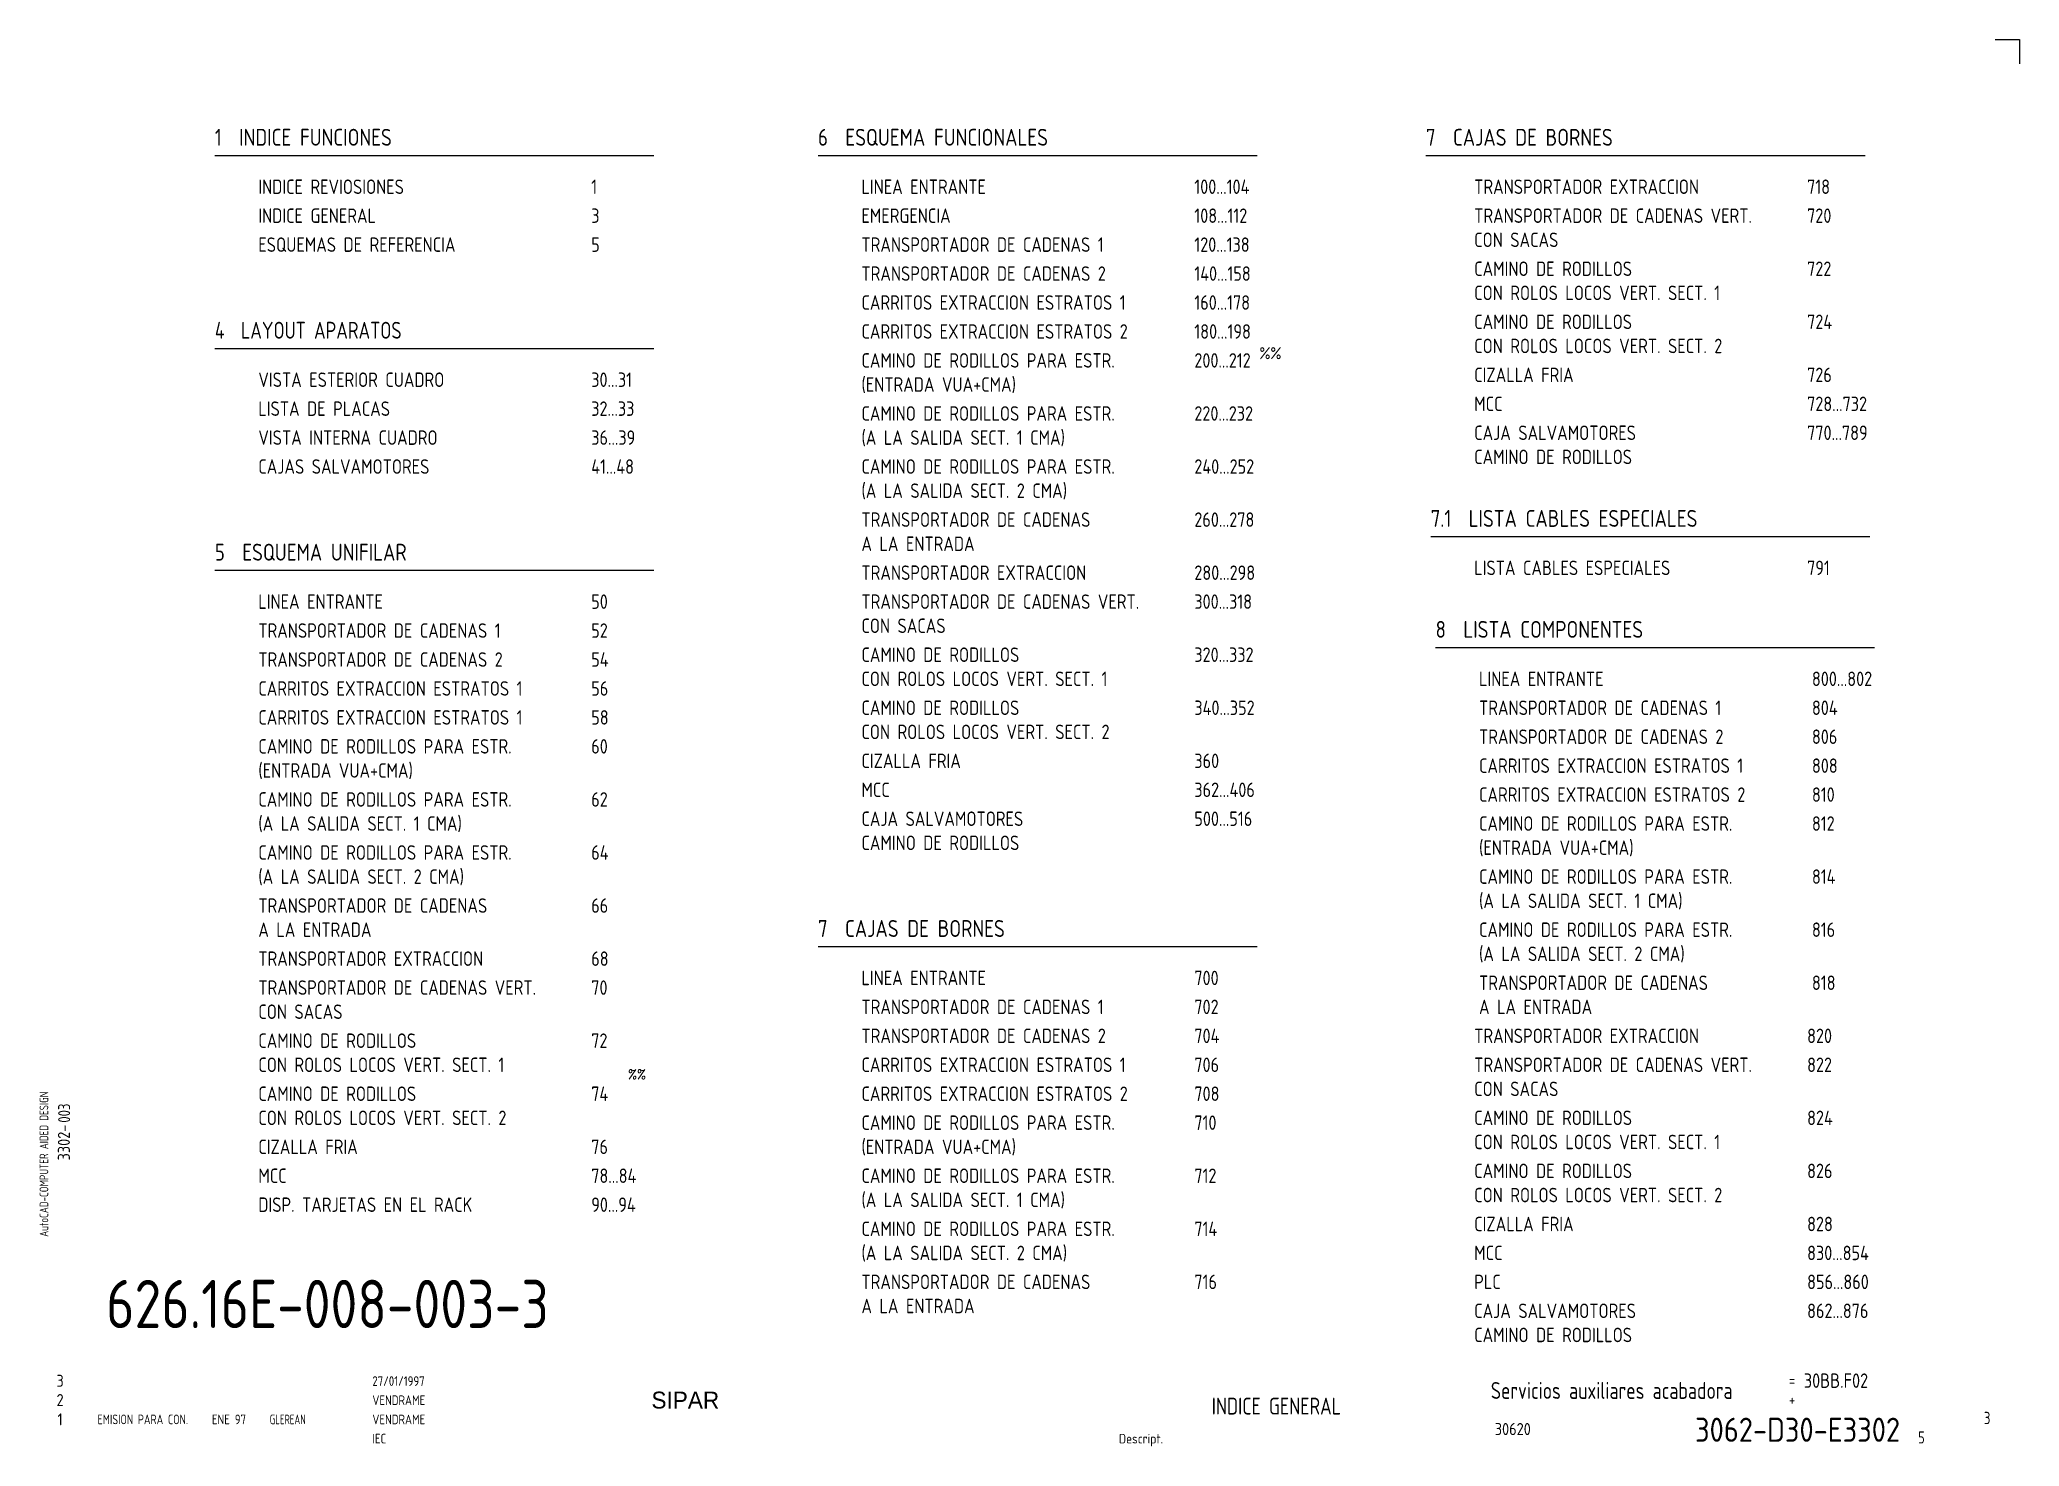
# Model space of a CAD drawing. Extents: x 10 to 420, y 5 to 297.
import ezdxf
from ezdxf.enums import TextEntityAlignment as Align

# ---------------------------------------------------------------- set-up
doc = ezdxf.new("R2010")
doc.units = 0
doc.header["$LTSCALE"] = 8
doc.header["$MEASUREMENT"] = 0
doc.layers.get('0').update_dxf_attribs({"linetype": 'CONTINUOUS'})
doc.layers.add('CART', color=7, linetype='CONTINUOUS')
doc.styles.add('DIN', font='DIN', dxfattribs={"width": 0.85})
doc.styles.add('ROMANS', font='ISO', dxfattribs={"width": 0.85})
doc.styles.add('SIMPLEX', font='SIMPLEX', dxfattribs={"width": 0.9})
doc.styles.add('UNIV', font='UNIV')

# ---------------------------------------------------------------- blocks, each defined once
blk = doc.blocks.new('WB-FG100')
at = {"layer": 'CART', "color": 1}
for p, q in [((415, 297), (420, 297)), ((420, 297), (420, 292))]:
    blk.add_line(p, q, dxfattribs=at)
at = {"layer": 'CART', "color": 1, "style": 'DIN', "width": 0.8}
blk.add_text('AutoCAD-COMPUTER AIDED DESIGN', height=1.8, rotation=90, dxfattribs=at).set_placement((11.47, 48.84))
at = {"layer": 'CART', "color": 3, "style": 'DIN', "width": 0.8}
for s, p in [('=', (372.24, 17.91)), ('+', (372.24, 13.87))]:
    blk.add_text(s, height=2.5, dxfattribs=at).set_placement(p)
at = {"layer": 'CART', "color": 7, "style": 'DIN', "width": 0.9}
blk.add_attdef('FILE', text='', height=2.5, rotation=90, dxfattribs=at).set_placement((15.95, 68.38), align=Align.CENTER)
for tag, p in [('MOD-3', (13.92, 19)), ('MOD-2', (13.92, 15)), ('MOD-1', (13.92, 11)), ('NR.COMMESSA', (315, 9))]:
    blk.add_attdef(tag, text='', height=2.5, dxfattribs=at).set_placement(p, align=Align.MIDDLE)
at = {"layer": 'CART', "color": 7, "style": 'DIN'}
for tag, width, p in [('REV-3', 0.9, (21.66, 19)), ('DATA-3', 0.9, (45.37, 19)), ('NOME-3', 0.9, (57.37, 19)), ('REV-2', 0.9, (21.66, 15)), ('DATA-2', 0.9, (45.37, 15)), ('NOME-2', 0.9, (57.37, 15)), ('REV-1', 0.9, (21.66, 11)), ('DATA-1', 0.9, (45.37, 11)), ('NOME-1', 0.7, (57.37, 11))]:
    blk.add_attdef(tag, text='', height=2, dxfattribs=dict(at, width=width)).set_placement(p, align=Align.MIDDLE_LEFT)
at = {"layer": 'CART', "color": 7, "style": 'DIN', "width": 0.9}
for tag, p, height in [('DATA', (78.64, 17.94), 2), ('ESECUTORE', (78.64, 13.97), 2), ('CONTROLLORE', (78.64, 9.99), 2), ('SEGUE', (398.93, 5.65), 2.8), ('NORMA', (78.64, 6.01), 2)]:
    blk.add_attdef(tag, p, '', height=height, dxfattribs=at)
at = {"layer": 'CART', "color": 2, "style": 'DIN', "width": 0.9}
for tag, p in [('TITOLO-1/3', (266.5, 18.23)), ('TITOLO-1/2', (266.5, 15.73)), ('TITOLO-2/3', (266.5, 13.18)), ('TITOLO-2/2', (266.5, 10.68)), ('TITOLO-3/3', (266.5, 8.13))]:
    blk.add_attdef(tag, text='', height=3.5, dxfattribs=at).set_placement(p, align=Align.MIDDLE)
at = {"layer": 'CART', "color": 3, "style": 'DIN', "width": 0.9}
blk.add_attdef('ASSIEME', text='', height=3.5, dxfattribs=at).set_placement((334, 17), align=Align.MIDDLE)
at = {"layer": 'CART', "color": 3, "style": 'DIN', "width": 0.85}
for tag, p in [('=', (375.33, 16.63)), ('+', (375.33, 12.76))]:
    blk.add_attdef(tag, text='', height=3, dxfattribs=at).set_placement(p, align=Align.BOTTOM_LEFT)
at = {"layer": 'CART', "color": 3, "style": 'DIN', "width": 0.9}
blk.add_attdef('FOGLIO', text='', height=2.8, dxfattribs=at).set_placement((414.2, 9.56), align=Align.RIGHT)
at = {"layer": 'CART', "color": 2, "style": 'DIN', "width": 0.9}
blk.add_attdef('DISEGNO', text='', height=5, dxfattribs=at).set_placement((395.27, 6.35), align=Align.RIGHT)
at = {"layer": 'CART', "color": 1, "style": 'DIN', "width": 0.9}
blk.add_attdef('TIPOLOGIA', (233.37, 6), '', height=2, dxfattribs=at)

msp = doc.modelspace()

# ---------------------------------------------------------------- linework, layer by layer
at = {"color": 3}
for p, q in [((46, 273), (137, 273)), ((171, 273), (262, 273)), ((297, 273), (388, 273)), ((46, 233), (137, 233)), ((298, 194), (389, 194)), ((46, 187), (137, 187)), ((299, 171), (390, 171)), ((171, 109), (262, 109))]:
    msp.add_line(p, q, dxfattribs=at)

# ---------------------------------------------------------------- block references
at = {"layer": 'CART'}
ref = msp.add_blockref('WB-FG100', (0, 0), dxfattribs=at)
ref.add_attrib('TIPOLOGIA', 'Descript.', (233.37, 6), dxfattribs={"color": 1, "height": 2, "style": 'DIN', "width": 0.9})
ref.add_attrib('ASSIEME', 'Servicios auxiliares acabadora', dxfattribs={"color": 3, "height": 3.5, "style": 'DIN', "width": 0.8}).set_placement((335.5, 17), align=Align.MIDDLE)
ref.add_attrib('=', '30BB.F02', dxfattribs={"color": 3, "height": 3, "style": 'DIN', "width": 0.85}).set_placement((375.33, 16.63), align=Align.BOTTOM_LEFT)
ref.add_attrib('NR.COMMESSA', '30620', dxfattribs={"color": 7, "height": 2.5, "style": 'DIN', "width": 0.9}).set_placement((315, 9), align=Align.MIDDLE)
ref.add_attrib('DISEGNO', '3062-D30-E3302', dxfattribs={"color": 2, "height": 5, "style": 'DIN', "width": 0.9}).set_placement((395.27, 6.35), align=Align.RIGHT)
ref.add_attrib('DATA', '27/01/1997', (78.64, 17.94), dxfattribs={"color": 7, "height": 2, "style": 'DIN', "width": 0.85})
ref.add_attrib('ESECUTORE', 'VENDRAME', (78.64, 13.97), dxfattribs={"color": 7, "height": 2, "style": 'DIN', "width": 0.85})
ref.add_attrib('CONTROLLORE', 'VENDRAME', (78.64, 9.99), dxfattribs={"color": 7, "height": 2, "style": 'DIN', "width": 0.85})
ref.add_attrib('NORMA', 'IEC', (78.64, 6.01), dxfattribs={"color": 7, "height": 2, "style": 'DIN', "width": 0.85})
ref.add_attrib('MOD-1', '1', dxfattribs={"color": 7, "height": 2.5, "style": 'DIN', "width": 0.9}).set_placement((13.92, 11), align=Align.MIDDLE)
ref.add_attrib('REV-1', 'EMISION PARA CON.', dxfattribs={"color": 7, "height": 2, "style": 'DIN', "width": 0.8}).set_placement((21.66, 11), align=Align.MIDDLE_LEFT)
ref.add_attrib('DATA-1', 'ENE 97', dxfattribs={"color": 7, "height": 2, "style": 'DIN', "width": 0.85}).set_placement((45.37, 11), align=Align.MIDDLE_LEFT)
ref.add_attrib('NOME-1', 'GLEREAN', dxfattribs={"color": 7, "height": 2, "style": 'DIN', "width": 0.7}).set_placement((57.37, 11), align=Align.MIDDLE_LEFT)
ref.add_attrib('MOD-2', '2', dxfattribs={"color": 7, "height": 2.5, "style": 'DIN', "width": 0.9}).set_placement((13.92, 15), align=Align.MIDDLE)
ref.add_attrib('MOD-3', '3', dxfattribs={"color": 7, "height": 2.5, "style": 'DIN', "width": 0.9}).set_placement((13.92, 19), align=Align.MIDDLE)
ref.add_attrib('FILE', '3302-', dxfattribs={"color": 7, "height": 2.5, "rotation": 90, "style": 'DIN', "width": 0.9}).set_placement((15.95, 68.38), align=Align.CENTER)

# ---------------------------------------------------------------- texts
at = {"color": 3, "width": 0.85}
for s, style, p in [('1  INDICE FUNCIONES', 'DIN', (46, 275)), ('6  ESQUEMA FUNCIONALES', 'DIN', (171, 275)), ('7  CAJAS DE BORNES', 'DIN', (297, 275)), ('4  LAYOUT APARATOS', 'ROMANS', (46, 235)), ('7.1  LISTA CABLES ESPECIALES', 'DIN', (298, 196)), ('5  ESQUEMA UNIFILAR', 'DIN', (46, 189)), ('8  LISTA COMPONENTES', 'DIN', (299, 173)), ('7  CAJAS DE BORNES', 'DIN', (171, 111))]:
    msp.add_text(s, height=3.5, dxfattribs=dict(at, style=style)).set_placement(p)
at = {"style": 'DIN'}
for s, height, width, p in [('INDICE REVIOSIONES', 3, 0.85, (55, 265)), ('1', 3, 0.85, (124, 265)), ('LINEA ENTRANTE', 3, 0.85, (180, 265)), ('100...104', 3, 0.85, (249, 265)), ('TRANSPORTADOR EXTRACCION', 3, 0.85, (307, 265)), ('718', 3, 0.85, (376, 265)), ('INDICE GENERAL', 3, 0.85, (55, 259)), ('3', 3, 0.85, (124, 259)), ('EMERGENCIA', 3, 0.85, (180, 259)), ('108...112', 3, 0.85, (249, 259)), ('TRANSPORTADOR DE CADENAS VERT.', 3, 0.85, (307, 259)), ('720', 3, 0.85, (376, 259)), ('ESQUEMAS DE REFERENCIA', 3, 0.85, (55, 253)), ('5', 3, 0.85, (124, 253)), ('TRANSPORTADOR DE CADENAS 1', 3, 0.85, (180, 253)), ('120...138', 3, 0.85, (249, 253)), ('CON SACAS', 3, 0.85, (307, 254)), ('CAMINO DE RODILLOS', 3, 0.85, (307, 248)), ('722', 3, 0.85, (376, 248)), ('TRANSPORTADOR DE CADENAS 2', 3, 0.85, (180, 247)), ('140...158', 3, 0.85, (249, 247)), ('CARRITOS EXTRACCION ESTRATOS 1', 3, 0.85, (180, 241)), ('160...178', 3, 0.85, (249, 241)), ('CON ROLOS LOCOS VERT. SECT. 1', 3, 0.85, (307, 243)), ('CARRITOS EXTRACCION ESTRATOS 2', 3, 0.85, (180, 235)), ('180...198', 3, 0.85, (249, 235)), ('CAMINO DE RODILLOS', 3, 0.85, (307, 237)), ('724', 3, 0.85, (376, 237)), ('CON ROLOS LOCOS VERT. SECT. 2', 3, 0.85, (307, 232)), ('CAMINO DE RODILLOS PARA ESTR.', 3, 0.85, (180, 229)), ('200...212', 3, 0.85, (249, 229)), ('%%', 2.5, 0.85, (262.5, 230.75)), ('VISTA ESTERIOR CUADRO', 3, 0.85, (55, 225)), ('30...31', 3, 0.85, (124, 225)), ('(ENTRADA VUA+CMA)', 3, 0.85, (180, 224)), ('CIZALLA FRIA', 3, 0.85, (307, 226)), ('726', 3, 0.85, (376, 226)), ('LISTA DE PLACAS', 3, 0.85, (55, 219)), ('32...33', 3, 0.85, (124, 219)), ('MCC', 3, 0.85, (307, 220)), ('728...732', 3, 0.85, (376, 220)), ('CAMINO DE RODILLOS PARA ESTR.', 3, 0.85, (180, 218)), ('220...232', 3, 0.85, (249, 218)), ('VISTA INTERNA CUADRO', 3, 0.85, (55, 213)), ('36...39', 3, 0.85, (124, 213)), ('(A LA SALIDA SECT. 1 CMA)', 3, 0.85, (180, 213)), ('CAJA SALVAMOTORES', 3, 0.85, (307, 214)), ('770...789', 3, 0.85, (376, 214)), ('CAJAS SALVAMOTORES', 3, 0.85, (55, 207)), ('41...48', 3, 0.85, (124, 207)), ('CAMINO DE RODILLOS PARA ESTR.', 3, 0.85, (180, 207)), ('240...252', 3, 0.85, (249, 207)), ('CAMINO DE RODILLOS', 3, 0.85, (307, 209)), ('(A LA SALIDA SECT. 2 CMA)', 3, 0.85, (180, 202)), ('TRANSPORTADOR DE CADENAS', 3, 0.85, (180, 196)), ('260...278', 3, 0.85, (249, 196)), ('A LA ENTRADA', 3, 0.85, (180, 191)), ('LISTA CABLES ESPECIALES', 3, 0.85, (307, 186)), ('791', 3, 0.85, (376, 186)), ('TRANSPORTADOR EXTRACCION', 3, 0.85, (180, 185)), ('280...298', 3, 0.85, (249, 185)), ('LINEA ENTRANTE', 3, 0.85, (55, 179)), ('50', 3, 0.85, (124, 179)), ('TRANSPORTADOR DE CADENAS VERT.', 3, 0.85, (180, 179)), ('300...318', 3, 0.85, (249, 179)), ('CON SACAS', 3, 0.85, (180, 174)), ('TRANSPORTADOR DE CADENAS 1', 3, 0.85, (55, 173)), ('52', 3, 0.85, (124, 173)), ('TRANSPORTADOR DE CADENAS 2', 3, 0.85, (55, 167)), ('54', 3, 0.85, (124, 167)), ('CAMINO DE RODILLOS', 3, 0.85, (180, 168)), ('320...332', 3, 0.85, (249, 168)), ('CON ROLOS LOCOS VERT. SECT. 1', 3, 0.85, (180, 163)), ('LINEA ENTRANTE', 3, 0.85, (308, 163)), ('800...802', 3, 0.85, (377, 163)), ('CARRITOS EXTRACCION ESTRATOS 1', 3, 0.85, (55, 161)), ('56', 3, 0.85, (124, 161)), ('CARRITOS EXTRACCION ESTRATOS 1', 3, 0.85, (55, 155)), ('58', 3, 0.85, (124, 155)), ('CAMINO DE RODILLOS', 3, 0.85, (180, 157)), ('340...352', 3, 0.85, (249, 157)), ('TRANSPORTADOR DE CADENAS 1', 3, 0.85, (308, 157)), ('804', 3, 0.85, (377, 157)), ('CAMINO DE RODILLOS PARA ESTR.', 3, 0.85, (55, 149)), ('60', 3, 0.85, (124, 149)), ('CON ROLOS LOCOS VERT. SECT. 2', 3, 0.85, (180, 152)), ('TRANSPORTADOR DE CADENAS 2', 3, 0.85, (308, 151)), ('806', 3, 0.85, (377, 151)), ('CIZALLA FRIA', 3, 0.85, (180, 146)), ('360', 3, 0.85, (249, 146)), ('CARRITOS EXTRACCION ESTRATOS 1', 3, 0.85, (308, 145)), ('808', 3, 0.85, (377, 145)), ('(ENTRADA VUA+CMA)', 3, 0.85, (55, 144)), ('CAMINO DE RODILLOS PARA ESTR.', 3, 0.85, (55, 138)), ('62', 3, 0.85, (124, 138)), ('MCC', 3, 0.85, (180, 140)), ('362...406', 3, 0.85, (249, 140)), ('CARRITOS EXTRACCION ESTRATOS 2', 3, 0.85, (308, 139)), ('810', 3, 0.85, (377, 139)), ('(A LA SALIDA SECT. 1 CMA)', 3, 0.85, (55, 133)), ('CAJA SALVAMOTORES', 3, 0.85, (180, 134)), ('500...516', 3, 0.85, (249, 134)), ('CAMINO DE RODILLOS PARA ESTR.', 3, 0.85, (308, 133)), ('812', 3, 0.85, (377, 133)), ('CAMINO DE RODILLOS', 3, 0.85, (180, 129)), ('(ENTRADA VUA+CMA)', 3, 0.85, (308, 128)), ('CAMINO DE RODILLOS PARA ESTR.', 3, 0.85, (55, 127)), ('64', 3, 0.85, (124, 127)), ('(A LA SALIDA SECT. 2 CMA)', 3, 0.85, (55, 122)), ('CAMINO DE RODILLOS PARA ESTR.', 3, 0.85, (308, 122)), ('814', 3, 0.85, (377, 122)), ('TRANSPORTADOR DE CADENAS', 3, 0.85, (55, 116)), ('66', 3, 0.85, (124, 116)), ('(A LA SALIDA SECT. 1 CMA)', 3, 0.85, (308, 117)), ('A LA ENTRADA', 3, 0.85, (55, 111)), ('CAMINO DE RODILLOS PARA ESTR.', 3, 0.85, (308, 111)), ('816', 3, 0.85, (377, 111)), ('TRANSPORTADOR EXTRACCION', 3, 0.85, (55, 105)), ('68', 3, 0.85, (124, 105)), ('(A LA SALIDA SECT. 2 CMA)', 3, 0.85, (308, 106)), ('LINEA ENTRANTE', 3, 0.85, (180, 101)), ('700', 3, 0.85, (249, 101)), ('TRANSPORTADOR DE CADENAS', 3, 0.85, (308, 100)), ('818', 3, 0.85, (377, 100)), ('TRANSPORTADOR DE CADENAS VERT.', 3, 0.85, (55, 99)), ('70', 3, 0.85, (124, 99)), ('CON SACAS', 3, 0.85, (55, 94)), ('TRANSPORTADOR DE CADENAS 1', 3, 0.85, (180, 95)), ('702', 3, 0.85, (249, 95)), ('A LA ENTRADA', 3, 0.85, (308, 95)), ('CAMINO DE RODILLOS', 3, 0.85, (55, 88)), ('72', 3, 0.85, (124, 88)), ('TRANSPORTADOR DE CADENAS 2', 3, 0.85, (180, 89)), ('704', 3, 0.85, (249, 89)), ('TRANSPORTADOR EXTRACCION', 3, 0.85, (307, 89)), ('820', 3, 0.85, (376, 89)), ('CON ROLOS LOCOS VERT. SECT. 1', 3, 0.85, (55, 83)), ('CARRITOS EXTRACCION ESTRATOS 1', 3, 0.85, (180, 83)), ('706', 3, 0.85, (249, 83)), ('TRANSPORTADOR DE CADENAS VERT.', 3, 0.85, (307, 83)), ('822', 3, 0.85, (376, 83)), ('CAMINO DE RODILLOS', 3, 0.85, (55, 77)), ('74', 3, 0.85, (124, 77)), ('CARRITOS EXTRACCION ESTRATOS 2', 3, 0.85, (180, 77)), ('708', 3, 0.85, (249, 77)), ('CON SACAS', 3, 0.85, (307, 78)), ('CON ROLOS LOCOS VERT. SECT. 2', 3, 0.85, (55, 72)), ('CAMINO DE RODILLOS PARA ESTR.', 3, 0.85, (180, 71)), ('710', 3, 0.85, (249, 71)), ('CAMINO DE RODILLOS', 3, 0.85, (307, 72)), ('824', 3, 0.85, (376, 72)), ('CON ROLOS LOCOS VERT. SECT. 1', 3, 0.85, (307, 67)), ('CIZALLA FRIA', 3, 0.85, (55, 66)), ('76', 3, 0.85, (124, 66)), ('(ENTRADA VUA+CMA)', 3, 0.85, (180, 66)), ('MCC', 3, 0.85, (55, 60)), ('78...84', 3, 0.85, (124, 60)), ('CAMINO DE RODILLOS PARA ESTR.', 3, 0.85, (180, 60)), ('712', 3, 0.85, (249, 60)), ('CAMINO DE RODILLOS', 3, 0.85, (307, 61)), ('826', 3, 0.85, (376, 61)), ('(A LA SALIDA SECT. 1 CMA)', 3, 0.85, (180, 55)), ('CON ROLOS LOCOS VERT. SECT. 2', 3, 0.85, (307, 56)), ('DISP. TARJETAS EN EL RACK', 3, 0.85, (55, 54)), ('90...94', 3, 0.85, (124, 54)), ('CAMINO DE RODILLOS PARA ESTR.', 3, 0.85, (180, 49)), ('714', 3, 0.85, (249, 49)), ('CIZALLA FRIA', 3, 0.85, (307, 50)), ('828', 3, 0.85, (376, 50)), ('(A LA SALIDA SECT. 2 CMA)', 3, 0.85, (180, 44)), ('MCC', 3, 0.85, (307, 44)), ('830...854', 3, 0.85, (376, 44)), ('TRANSPORTADOR DE CADENAS', 3, 0.85, (180, 38)), ('716', 3, 0.85, (249, 38)), ('PLC', 3, 0.85, (307, 38)), ('856...860', 3, 0.85, (376, 38)), ('A LA ENTRADA', 3, 0.85, (180, 33)), ('CAJA SALVAMOTORES', 3, 0.85, (307, 32)), ('862...876', 3, 0.85, (376, 32)), ('CAMINO DE RODILLOS', 3, 0.85, (307, 27)), ('5', 2.5, 0.8, (399, 6))]:
    msp.add_text(s, height=height, dxfattribs=dict(at, width=width)).set_placement(p)
at = {"color": 7, "linetype": 'Continuous', "style": 'SIMPLEX', "width": 0.9}
msp.add_text('%%', height=2, dxfattribs=at).set_placement((133.5, 82.5), align=Align.MIDDLE)
at = {"style": 'DIN', "width": 0.8}
msp.add_text('003', height=2.5, rotation=90, dxfattribs=at).set_placement((16, 72.5))
at = {"color": 3, "style": 'DIN', "width": 0.8}
msp.add_text('INDICE GENERAL', height=3.5, dxfattribs=at).set_placement((266, 12), align=Align.CENTER)
msp.add_text('3', height=2.56, dxfattribs=at).set_placement((414, 10), align=Align.RIGHT)
at = {"color": 2, "insert": (23.47, 39.92), "char_height": 10, "width": 111.0411, "attachment_point": 1, "style": 'DIN'}
msp.add_mtext('626.16E-008-003-3', dxfattribs=at)
at = {"layer": 'CART', "color": 2, "linetype": 'Continuous', "style": 'UNIV'}
msp.add_text('SIPAR', height=3.5, dxfattribs=at).set_placement((143.5, 13.25), align=Align.CENTER)

doc.saveas('drawing.dxf')
